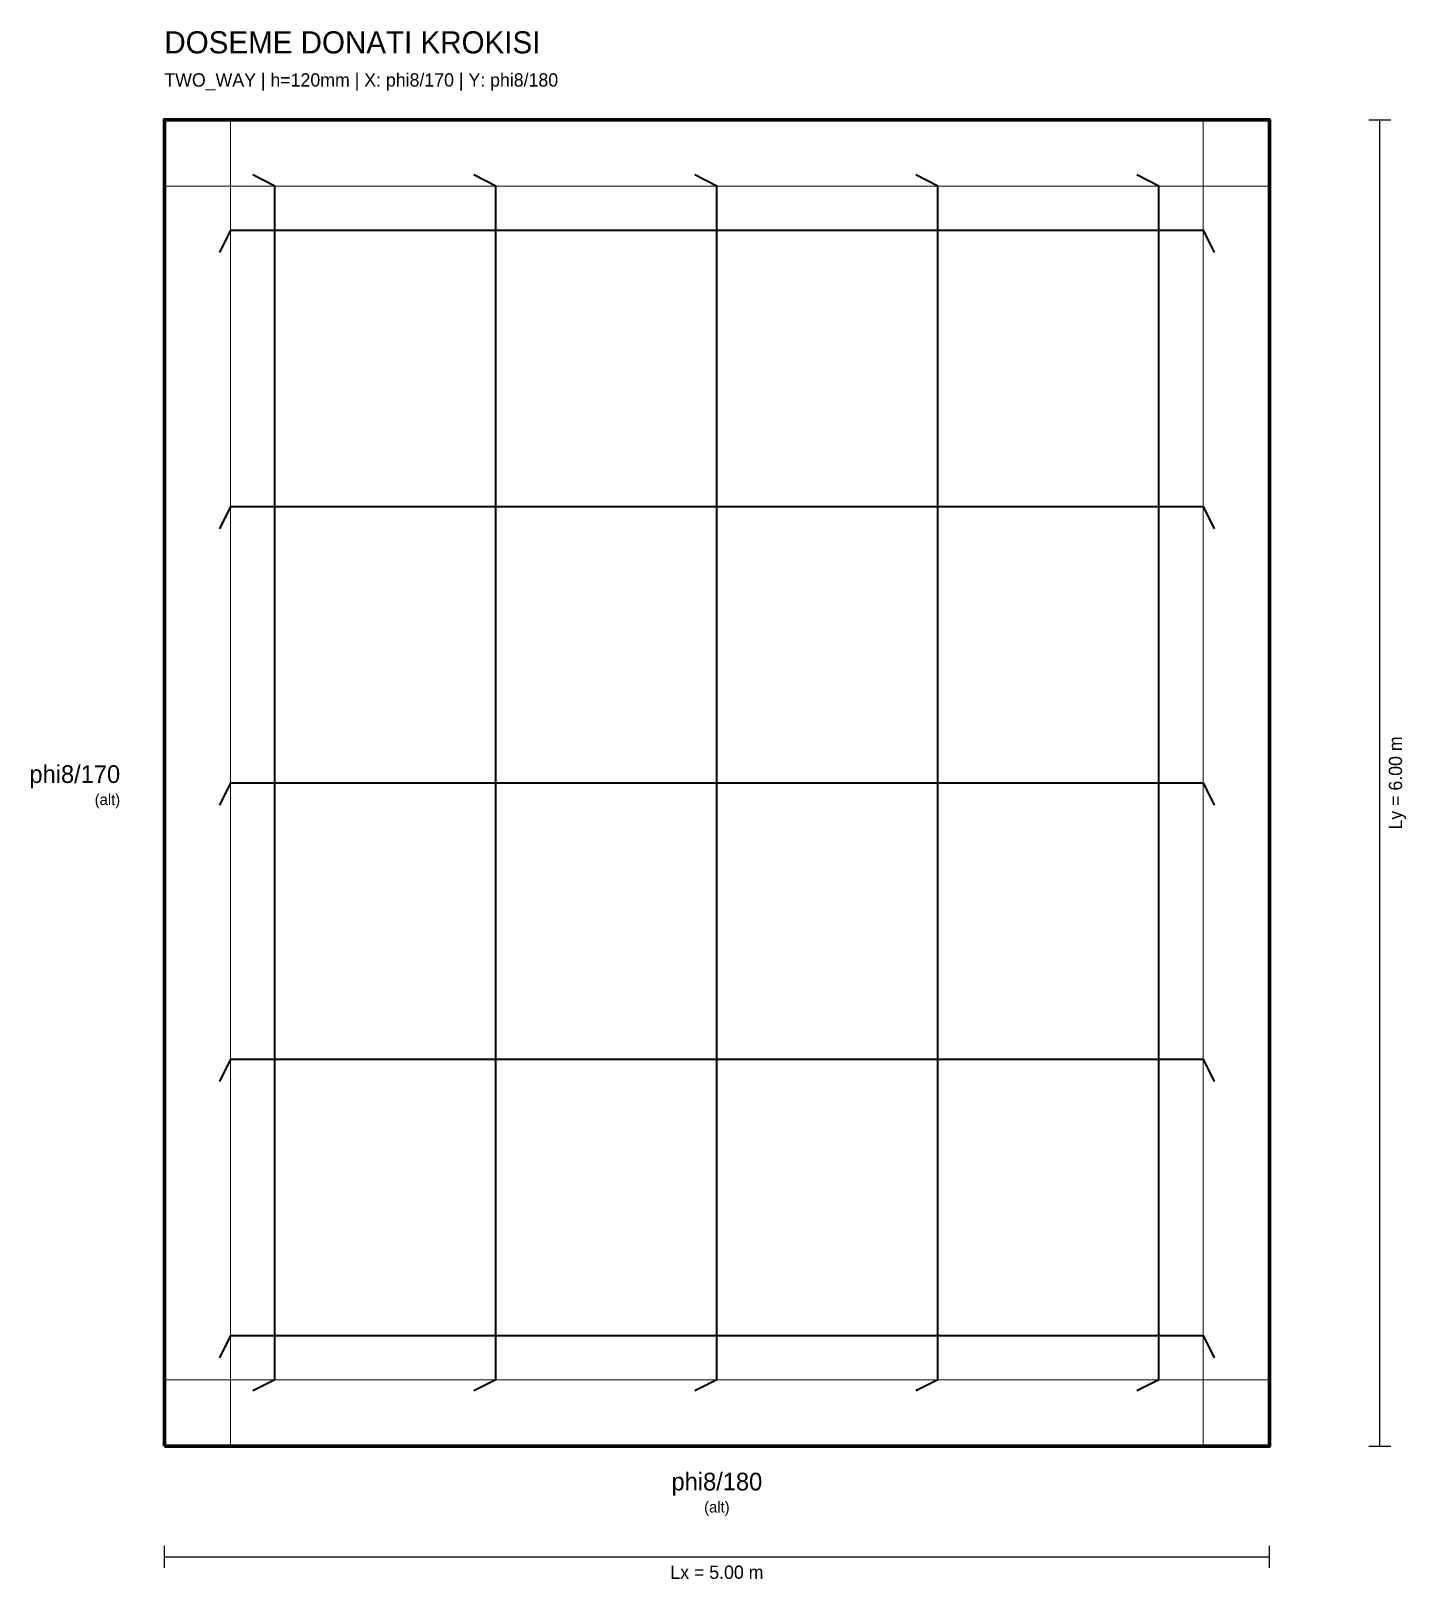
# Model space of a CAD drawing. Header units: millimetres. Extents: x -604 to 5618, y -601 to 6401.
import ezdxf
from ezdxf.enums import TextEntityAlignment as Align

# ---------------------------------------------------------------- set-up
doc = ezdxf.new("R2010")
doc.units = ezdxf.units.MM
for name, color, linetype in [('BEAM', 8, 'Continuous'), ('DIM', 2, 'Continuous'), ('LABEL', 4, 'Continuous'), ('OUTLINE', 7, 'Continuous'), ('REBAR_BOT_X', 1, 'Continuous'), ('REBAR_BOT_Y', 3, 'Continuous')]:
    doc.layers.add(name, color=color, linetype=linetype)

msp = doc.modelspace()

# ---------------------------------------------------------------- linework, layer by layer
at = {"layer": 'BEAM', "lineweight": 18}
for p, q in [((300, 0), (300, 6000)), ((4700, 0), (4700, 6000)), ((0, 5700), (5000, 5700)), ((0, 300), (5000, 300))]:
    msp.add_line(p, q, dxfattribs=at)
at = {"layer": 'DIM'}
for p, q in [((5450, 6000), (5550, 6000)), ((5500, 0), (5500, 6000)), ((5450, 0), (5550, 0)), ((0, -550), (0, -450)), ((5000, -550), (5000, -450)), ((0, -500), (5000, -500))]:
    msp.add_line(p, q, dxfattribs=at)
at = {"layer": 'OUTLINE', "lineweight": 70}
msp.add_lwpolyline([(0, 0), (5000, 0), (5000, 6000), (0, 6000), (0, 0)], dxfattribs=at)
at = {"layer": 'REBAR_BOT_X', "lineweight": 35}
for p, q in [((300, 5500), (250, 5400)), ((300, 5500), (4700, 5500)), ((4700, 5500), (4750, 5400)), ((300, 4250), (250, 4150)), ((300, 4250), (4700, 4250)), ((4700, 4250), (4750, 4150)), ((300, 3000), (250, 2900)), ((300, 3000), (4700, 3000)), ((4700, 3000), (4750, 2900)), ((300, 1750), (250, 1650)), ((300, 1750), (4700, 1750)), ((4700, 1750), (4750, 1650)), ((300, 500), (250, 400)), ((300, 500), (4700, 500)), ((4700, 500), (4750, 400))]:
    msp.add_line(p, q, dxfattribs=at)
at = {"layer": 'REBAR_BOT_Y', "lineweight": 35}
for p, q in [((500, 5700), (400, 5750)), ((1500, 5700), (1400, 5750)), ((2500, 5700), (2400, 5750)), ((3500, 5700), (3400, 5750)), ((4500, 5700), (4400, 5750)), ((500, 300), (500, 5700)), ((1500, 300), (1500, 5700)), ((2500, 300), (2500, 5700)), ((3500, 300), (3500, 5700)), ((4500, 300), (4500, 5700)), ((500, 300), (400, 250)), ((1500, 300), (1400, 250)), ((2500, 300), (2400, 250)), ((3500, 300), (3400, 250)), ((4500, 300), (4400, 250))]:
    msp.add_line(p, q, dxfattribs=at)

# ---------------------------------------------------------------- texts
at = {"layer": 'DIM'}
msp.add_text('Ly = 6.00 m', height=60, rotation=90, dxfattribs=at).set_placement((5600, 3000), align=Align.CENTER)
msp.add_text('Lx = 5.00 m', height=60, dxfattribs=at).set_placement((2500, -600), align=Align.CENTER)
at = {"layer": 'LABEL'}
msp.add_text('TWO_WAY | h=120mm | X: phi8/170 | Y: phi8/180', height=60, dxfattribs=at).set_placement((0, 6150))
for s, height, p in [('phi8/170', 80, (-200, 3000)), ('(alt)', 50, (-200, 2900))]:
    msp.add_text(s, height=height, dxfattribs=at).set_placement(p, align=Align.RIGHT)
for s, height, p in [('phi8/180', 80, (2500, -200)), ('(alt)', 50, (2500, -300))]:
    msp.add_text(s, height=height, dxfattribs=at).set_placement(p, align=Align.CENTER)
at = {"layer": 'OUTLINE'}
msp.add_text('DOSEME DONATI KROKISI', height=100, dxfattribs=at).set_placement((0, 6300))

doc.saveas('drawing.dxf')
